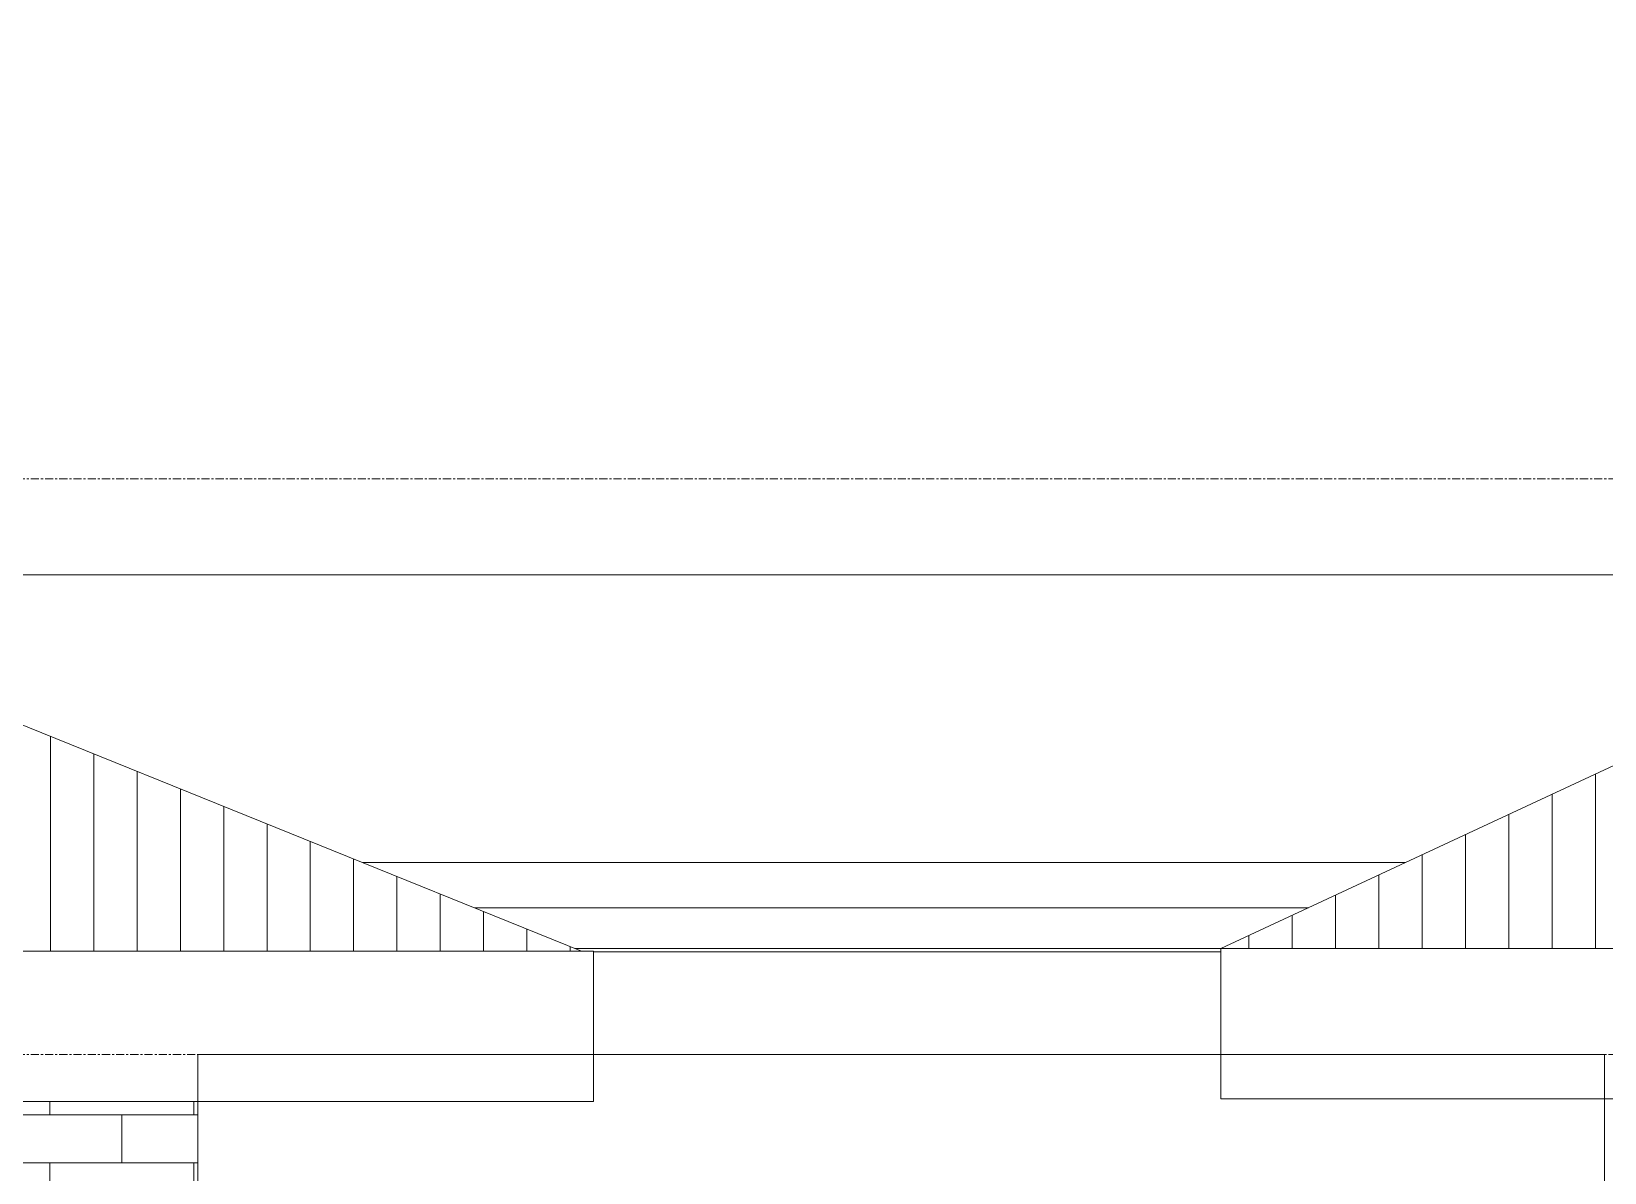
# Model space of a CAD drawing. Header units: inches. Extents: x 22 to 382261, y 22 to 371281.
# Drawn here: x 316274 to 318734, y 144885 to 146669 of the extents above; entities that cross this region are included whole.
import ezdxf

# ---------------------------------------------------------------- set-up
doc = ezdxf.new("R2010")
doc.units = ezdxf.units.IN
doc.header["$MEASUREMENT"] = 0
doc.linetypes.add('Grid Line 1_2_', pattern=[22.225, 12.7, -3.175, 3.175, -3.175])
for name, color, linetype, lineweight in [('A-FLOR-LEVL', 51, 'Continuous', 9), ('A-ROOF', 132, 'Continuous', 9), ('A-ROOF-OTLN', 132, 'Continuous', 9), ('A-ROOF-PATT', 132, 'Continuous', 9), ('Q-CASE', 31, 'Continuous', 9)]:
    doc.layers.add(name, color=color, linetype=linetype, lineweight=lineweight)

# ---------------------------------------------------------------- blocks, each defined once
blk = doc.blocks.new('Casework 23 - Casework 23-687365-Left Side Elevation')
at = {"layer": 'Q-CASE'}
h = blk.add_hatch(dxfattribs=at)
h.set_pattern_fill('FP_8', color=256, style=0, pattern_type=2)
h.set_pattern_definition([(0, (-609.6, 300), (0, 75), []), (90, (-609.6, 300), (-112.5, 75), [75, -75])])
h.paths.add_polyline_path([(19973.5, 0), (20078.8, 0), (20078.8, 3376.8), (19558.8, 3376.8), (19558.8, 0), (19746.5, 0)])
blk = doc.blocks.new('Casework 28 - Casework 28-820724-Left Side Elevation')
at = {"layer": 'Q-CASE'}
for p, q in [((21815.6, 3679.3), (20511.7, 3679.3)), ((21679.1, 3615.6), (20669.2, 3615.6)), ((20697.8, 3610.7), (21678.8, 3610.7))]:
    blk.add_line(p, q, dxfattribs=at)

msp = doc.modelspace()

# ---------------------------------------------------------------- hatches: boundary and pattern name
at = {"layer": 'A-ROOF-PATT'}
h = msp.add_hatch(dxfattribs=at)
h.set_pattern_fill('FP_6', color=256, style=0, pattern_type=2)
h.set_pattern_definition([(90, (308355.19, 148230.58), (-67.742, 4e-15), [])])
h.paths.add_polyline_path([(321309.9, 145235), (324281.4, 145236.2), (321209, 146668.9), (318134, 145235), (321196.4, 145235)])
h = msp.add_hatch(dxfattribs=at)
h.set_pattern_fill('FP_3', color=256, style=0, pattern_type=2)
h.set_pattern_definition([(90, (296455.19, 147951.8), (-67.742, 4e-15), [])])
h.paths.add_polyline_path([(312228.6, 145231.2), (317134, 145231.2), (313931.3, 146524.1), (311724, 146524.1), (308943.6, 145400.8), (308943.6, 145231.2), (312115, 145231.2)])
h.paths.add_polyline_path([(308596, 145231.2), (308893.6, 145231.2), (308893.6, 145380.5), (308524, 145231.2)])

# ---------------------------------------------------------------- linework, layer by layer
at = {"layer": 'A-FLOR-LEVL', "linetype": 'Grid Line 1_2_'}
for p, q in [((274645.6, 145969.4), (329824.2, 145969.4)), ((274645.6, 145069.4), (329824.2, 145069.4))]:
    msp.add_line(p, q, dxfattribs=at)
at = {"layer": 'A-ROOF'}
for p, q in [((321209, 146668.9), (318134, 145235)), ((317134, 145231.2), (313934, 146524.1)), ((315678.1, 145819.4), (319387.4, 145819.4)), ((316791.9, 145369.4), (318422.4, 145369.4)), ((316966.9, 145298.7), (318270.8, 145298.7))]:
    msp.add_line(p, q, dxfattribs=at)
at = {"layer": 'A-ROOF-OTLN'}
for p, q in [((308943.6, 145231.2), (317153, 145231.2)), ((317153, 144996.2), (317153, 145231.2)), ((318134, 145000), (318134, 145235)), ((318134, 145235), (324303, 145235)), ((316534, 144834.4), (316534, 145069.4)), ((316534, 145069.4), (318734, 145069.4)), ((318734, 145069.4), (318734, 144834.4)), ((317153, 144996.2), (309074, 144996.2)), ((324303, 145000), (318134, 145000))]:
    msp.add_line(p, q, dxfattribs=at)

# ---------------------------------------------------------------- block references
at = {"layer": 'Q-CASE'}
for name in ['Casework 28 - Casework 28-820724-Left Side Elevation', 'Casework 23 - Casework 23-687365-Left Side Elevation']:
    msp.add_blockref(name, (296455.2, 141619.4), dxfattribs=at)

doc.saveas('drawing.dxf')
